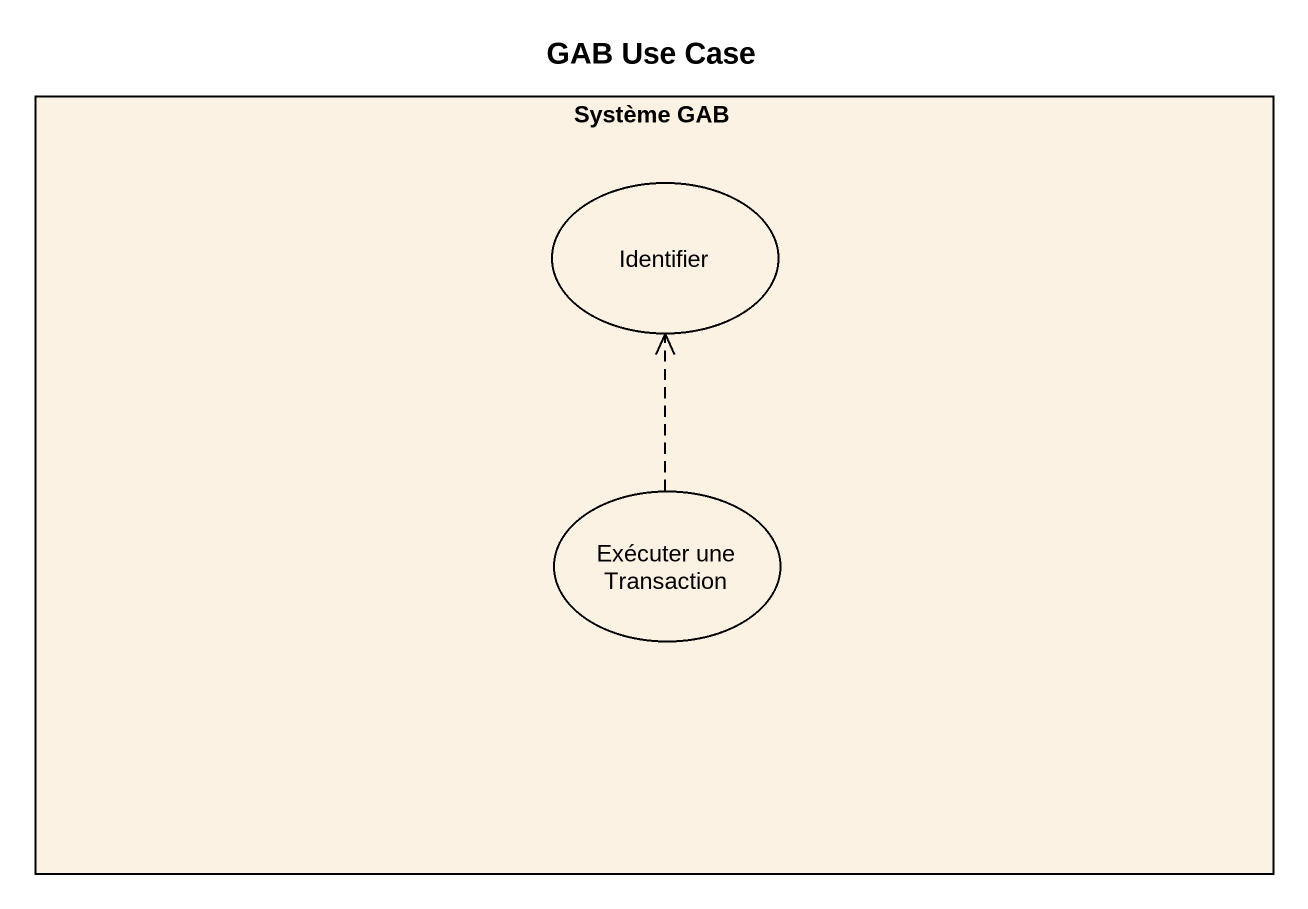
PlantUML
@startuml
title GAB Use Case
rectangle "Système GAB" as Système_GAB #FCF2E3 {
  usecase Identifier
  usecase "Exécuter une Transaction" as Exécuter_une_Transaction
}
Exécuter_une_Transaction .up.> Identifier
@enduml
